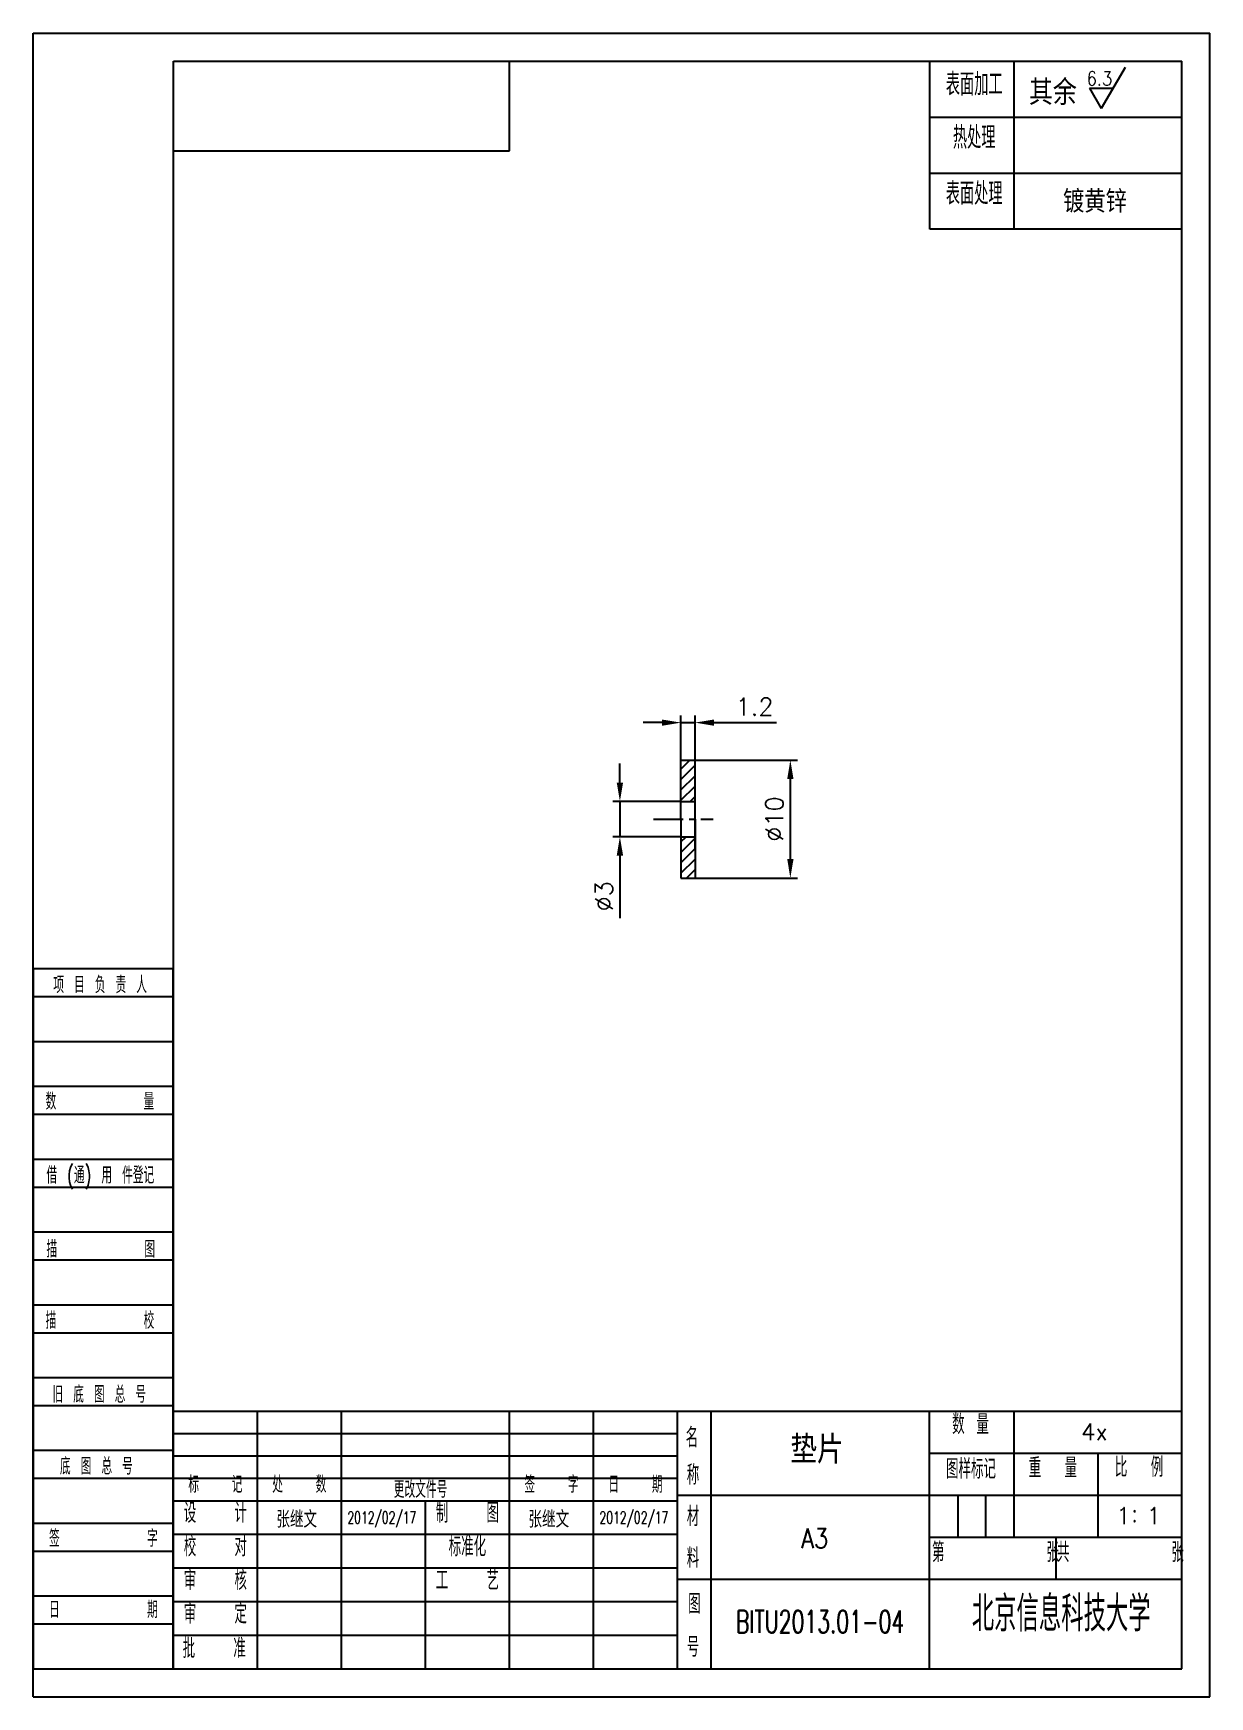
# Model space of a CAD drawing. Extents: x 2854 to 5858, y -1165 to 723.
# Drawn here: x 4503.2 to 4602.9, y -1165.2 to -1024.1 of the extents above; entities that cross this region are included whole.
import ezdxf
from ezdxf.enums import TextEntityAlignment as Align

# ---------------------------------------------------------------- set-up
doc = ezdxf.new("R2010")
doc.units = 0
doc.header["$MEASUREMENT"] = 0
doc.linetypes.add('PF_CENTER', pattern=[2, 1.25, -0.25, 0.25, -0.25])
doc.layers.get('0').update_dxf_attribs({"linetype": 'CONTINUOUS'})
doc.layers.get('DEFPOINTS').update_dxf_attribs({"linetype": 'CONTINUOUS'})
for name, color, linetype in [('SMPEN_CENTER', 4, 'PF_CENTER'), ('SMPEN_DIM', 3, 'CONTINUOUS'), ('SMPEN_HATCH', 6, 'CONTINUOUS'), ('SMPEN_TEXT', 6, 'CONTINUOUS'), ('SMPEN_THICK', 7, 'CONTINUOUS')]:
    doc.layers.add(name, color=color, linetype=linetype)
doc.styles.get("Standard").update_dxf_attribs({"font": 'txt.shx', "bigfont": 'hshztxt.shx'})
doc.styles.add('STYLE1', font='complex.shx', dxfattribs={"bigfont": 'hzdx.shx'})
doc.dimstyles.new('STANDARD$0', dxfattribs={"dimtxt": 3, "dimasz": 3, "dimexe": 0.18, "dimexo": 0.5, "dimgap": 1, "dimtad": 1, "dimtoh": 1, "dimdec": 1, "dimzin": 0, "dimdsep": 46, "dimtxsty": 'Standard', "dimcen": 0, "dimadec": 1, "dimazin": 0, "dimtfac": 1, "dimtdec": 1, "dimtofl": 0, "dimtmove": 0, "dimatfit": 3, "dimfxl": 0, "dimtolj": 1, "dimtzin": 0, "dimarcsym": 0})

# ---------------------------------------------------------------- blocks, each defined once
blk = doc.blocks.new('*D311')
at = {"layer": 'DEFPOINTS', "color": 0, "ltscale": 10}
for p in [(4558.06, -1089.22), (4552.89, -1092.22), (4558.06, -1092.22)]:
    blk.add_point(p, dxfattribs=at)
at = {"layer": 'SMPEN_DIM', "color": 0, "lineweight": -2, "ltscale": 10}
for p, q in [((4552.89, -1087.62), (4552.89, -1086.02)), ((4558.06, -1089.22), (4552.29, -1089.22)), ((4552.89, -1089.22), (4552.89, -1092.22)), ((4558.06, -1092.22), (4552.29, -1092.22)), ((4552.89, -1093.82), (4552.89, -1099.12))]:
    blk.add_line(p, q, dxfattribs=at)
at = {"layer": 'SMPEN_DIM', "color": 0, "ltscale": 10}
for points in [[(4552.62, -1087.62), (4553.16, -1087.62), (4552.89, -1089.22)], [(4552.62, -1093.82), (4553.16, -1093.82), (4552.89, -1092.22)]]:
    blk.add_solid(points, dxfattribs=at)
at = {"layer": 'SMPEN_DIM', "color": 0, "ltscale": 10, "insert": (4551.54, -1097.27), "char_height": 1.5, "attachment_point": 5, "rotation": 90}
blk.add_mtext('\\A1;%%C3', dxfattribs=at)
blk = doc.blocks.new('*D310')
at = {"layer": 'DEFPOINTS', "color": 0, "ltscale": 10}
for p in [(4559.26, -1085.72), (4559.26, -1095.72), (4567.34, -1095.72)]:
    blk.add_point(p, dxfattribs=at)
at = {"layer": 'SMPEN_DIM', "color": 0, "lineweight": -2, "ltscale": 10}
for p, q in [((4559.26, -1085.72), (4567.94, -1085.72)), ((4567.34, -1087.32), (4567.34, -1094.12)), ((4559.26, -1095.72), (4567.94, -1095.72))]:
    blk.add_line(p, q, dxfattribs=at)
at = {"layer": 'SMPEN_DIM', "color": 0, "ltscale": 10}
for points in [[(4567.08, -1087.32), (4567.61, -1087.32), (4567.34, -1085.72)], [(4567.08, -1094.12), (4567.61, -1094.12), (4567.34, -1095.72)]]:
    blk.add_solid(points, dxfattribs=at)
at = {"layer": 'SMPEN_DIM', "color": 0, "ltscale": 10, "insert": (4565.99, -1090.72), "char_height": 1.5, "attachment_point": 5, "rotation": 90}
blk.add_mtext('\\A1;%%c10', dxfattribs=at)
blk = doc.blocks.new('ADDBOX')
for p, q in [((0, 125), (0, 0)), ((0, 125), (25, 125)), ((25, 0), (25, 125))]:
    blk.add_line(p, q)
at = {"color": 1}
for p, q in [((0, 120), (25, 120)), ((0, 99), (25, 99)), ((0, 86), (25, 86)), ((0, 73), (25, 73)), ((0, 60), (25, 60)), ((0, 47), (25, 47)), ((0, 21), (25, 21)), ((0, 8), (25, 8))]:
    blk.add_line(p, q, dxfattribs=at)
for points in [[(0, 112), (25, 112)], [(0, 34), (25, 34)]]:
    blk.add_lwpolyline(points, dxfattribs=at)
for points in [[(0, 104), (25, 104)], [(0, 91), (25, 91)], [(0, 78), (25, 78)], [(0, 65), (25, 65)], [(0, 52), (25, 52)], [(0, 39), (25, 39)], [(0, 26), (25, 26)], [(0, 13), (25, 13)], [(0, 0), (25, 0)]]:
    blk.add_lwpolyline(points)
at = {"color": 1, "width": 0.67}
for s, p in [('项 目 负 责 人', (3.58, 120.61)), ('数        量', (2.2, 99.8)), ('借 (通) 用 件登记', (2.35, 86.62)), ('描        图', (2.35, 73.41)), ('描        校', (2.2, 60.68)), ('旧 底 图 总 号', (3.43, 47.48)), (' 底 图 总 号', (2.97, 34.66)), ('签        字', (2.82, 21.77)), ('日        期', (2.82, 9.04))]:
    blk.add_text(s, height=3, dxfattribs=at).set_placement(p)
at = {"color": 1, "ltscale": 20, "width": 0.67}
blk.add_attdef('PRJMANAGER', text='', height=3.5, dxfattribs=at).set_placement((1.5, 113), align=Align.BOTTOM_LEFT)
at = {"color": 1, "width": 0.67}
for tag, p in [('NUM', (1.5, 92)), ('DRAFTER', (1.5, 66)), ('DVERI', (1.5, 53)), ('OLDDRAWNO', (1.5, 40)), ('DRAWNO', (1.5, 27)), ('SIGNER', (1.5, 14)), ('DATE', (1.5, 1))]:
    blk.add_attdef(tag, text='', height=3.5, dxfattribs=at).set_placement(p, align=Align.BOTTOM_LEFT)
blk = doc.blocks.new('*D309')
at = {"layer": 'DEFPOINTS', "color": 0, "ltscale": 10}
for p in [(4559.26, -1082.54), (4558.06, -1085.72), (4559.26, -1085.72)]:
    blk.add_point(p, dxfattribs=at)
at = {"layer": 'SMPEN_DIM', "color": 0, "lineweight": -2, "ltscale": 10}
for p, q in [((4558.06, -1085.72), (4558.06, -1081.94)), ((4559.26, -1085.72), (4559.26, -1081.94)), ((4556.46, -1082.54), (4554.86, -1082.54)), ((4558.06, -1082.54), (4559.26, -1082.54)), ((4560.86, -1082.54), (4566.16, -1082.54))]:
    blk.add_line(p, q, dxfattribs=at)
at = {"layer": 'SMPEN_DIM', "color": 0, "ltscale": 10}
for points in [[(4556.46, -1082.28), (4556.46, -1082.81), (4558.06, -1082.54)], [(4560.86, -1082.28), (4560.86, -1082.81), (4559.26, -1082.54)]]:
    blk.add_solid(points, dxfattribs=at)
at = {"layer": 'SMPEN_DIM', "color": 0, "ltscale": 10, "insert": (4564.31, -1081.19), "char_height": 1.5, "attachment_point": 5}
blk.add_mtext('\\A1;1.2', dxfattribs=at)
blk = doc.blocks.new('ADDBOX3')
at = {"layer": 'SMPEN_THICK', "ltscale": 8}
for p, q in [((-45, -30), (-45, 0)), ((-30, 0), (-30, -30)), ((-45, -10), (0, -10)), ((-45, -20), (0, -20)), ((0, -30), (-45, -30))]:
    blk.add_line(p, q, dxfattribs=at)
at = {"layer": 'SMPEN_TEXT', "ltscale": 8, "width": 0.667}
for s, p in [('表面加工', (-37.05, -7.32)), ('热处理', (-37.05, -16.82)), ('表面处理', (-37.05, -26.82))]:
    blk.add_text(s, height=4, dxfattribs=at).set_placement(p, align=Align.BOTTOM_CENTER)
at = {"layer": 'SMPEN_TEXT', "ltscale": 8}
for tag, p in [('HEATTREATMENT', (-15.54, -17.14)), ('SURFACETREATMENT', (-13.33, -26.97))]:
    blk.add_attdef(tag, text='', height=3.5, dxfattribs=at).set_placement(p, align=Align.BOTTOM_CENTER)

msp = doc.modelspace()

# ---------------------------------------------------------------- hatches: boundary and pattern name
at = {"layer": 'SMPEN_HATCH'}
h = msp.add_hatch(dxfattribs=at)
h.set_pattern_fill('ANSI31', color=256, scale=5, style=0)
h.set_pattern_definition([(45, (2182.9426, -1965.17834), (-0.44194174, 0.44194174), [])])
h.paths.add_polyline_path([(4559.26, -1085.72), (4558.06, -1085.72), (4558.06, -1089.22), (4559.26, -1089.22), (4559.26, -1088.12)])
h.paths.add_polyline_path([(4559.26, -1092.22), (4558.06, -1092.22), (4558.06, -1095.72), (4559.26, -1095.72)])

# ---------------------------------------------------------------- linework, layer by layer
at = {"linetype": 'Continuous'}
for p, q in [((4515.03, -1162.78), (4515.03, -1026.45)), ((4600.53, -1162.78), (4600.53, -1026.45))]:
    msp.add_line(p, q, dxfattribs=at)
for p, q in [((4515.03, -1026.45), (4600.53, -1026.45)), ((4558.06, -1085.72), (4559.26, -1085.72)), ((4558.06, -1085.72), (4559.26, -1085.72)), ((4558.06, -1095.72), (4559.26, -1095.72)), ((4558.06, -1095.72), (4559.26, -1095.72)), ((4515.03, -1162.78), (4600.53, -1162.78))]:
    msp.add_line(p, q)
at = {"ltscale": 2}
for p, q in [((4558.06, -1090.72), (4558.06, -1085.72)), ((4559.26, -1090.72), (4559.26, -1085.72)), ((4559.26, -1090.72), (4559.26, -1085.72)), ((4558.06, -1090.72), (4558.06, -1095.72)), ((4559.26, -1090.72), (4559.26, -1095.72)), ((4559.26, -1090.72), (4559.26, -1095.72))]:
    msp.add_line(p, q, dxfattribs=at)
at = {"ltscale": 4}
for p, q in [((4558.06, -1089.22), (4559.26, -1089.22)), ((4558.06, -1092.22), (4559.26, -1092.22))]:
    msp.add_line(p, q, dxfattribs=at)
at = {"color": 7}
for p, q in [((4515.03, -1140.93), (4600.53, -1140.93)), ((4515.03, -1140.93), (4600.53, -1140.93)), ((4515.03, -1162.78), (4515.03, -1140.93)), ((4557.78, -1162.78), (4557.78, -1140.93)), ((4579.15, -1162.78), (4579.15, -1140.93)), ((4557.78, -1148.05), (4600.53, -1148.05)), ((4515.03, -1148.53), (4557.78, -1148.53)), ((4557.78, -1155.18), (4600.53, -1155.18))]:
    msp.add_line(p, q, dxfattribs=at)
at = {"color": 6}
for p, q in [((4522.15, -1162.78), (4522.15, -1140.93)), ((4529.28, -1162.78), (4529.28, -1140.93)), ((4543.53, -1162.78), (4543.53, -1140.93)), ((4550.65, -1162.78), (4550.65, -1140.93)), ((4560.63, -1162.78), (4560.63, -1140.93)), ((4586.28, -1140.93), (4586.28, -1151.62)), ((4515.03, -1142.83), (4557.78, -1142.83)), ((4515.03, -1144.73), (4557.78, -1144.73)), ((4593.4, -1144.49), (4593.4, -1151.62)), ((4515.03, -1146.63), (4557.78, -1146.63)), ((4581.53, -1148.05), (4581.53, -1151.62)), ((4583.9, -1148.05), (4583.9, -1151.62)), ((4536.4, -1162.78), (4536.4, -1148.53)), ((4515.03, -1151.38), (4557.78, -1151.38)), ((4589.84, -1151.62), (4589.84, -1155.18)), ((4515.03, -1154.23), (4557.78, -1154.23)), ((4515.03, -1157.08), (4557.78, -1157.08)), ((4515.03, -1159.93), (4557.78, -1159.93))]:
    msp.add_line(p, q, dxfattribs=at)
at = {"layer": 'SMPEN_CENTER', "ltscale": 2}
msp.add_line((4555.75, -1090.72), (4560.81, -1090.72), dxfattribs=at)
at = {"layer": 'SMPEN_DIM'}
for p, q in [((4595.73, -1026.97), (4593.71, -1030.46)), ((4592.71, -1028.74), (4594.71, -1028.74)), ((4592.71, -1028.74), (4593.71, -1030.46))]:
    msp.add_line(p, q, dxfattribs=at)
at = {"layer": 'SMPEN_THICK', "color": 1}
for p, q in [((4503.15, -1024.08), (4602.9, -1024.08)), ((4503.15, -1024.08), (4602.9, -1024.08)), ((4503.15, -1024.08), (4553.03, -1024.08)), ((4503.15, -1024.08), (4553.03, -1024.08)), ((4553.03, -1024.08), (4577.96, -1024.08)), ((4553.03, -1024.08), (4577.96, -1024.08)), ((4503.15, -1165.15), (4602.9, -1165.15)), ((4503.15, -1165.15), (4602.9, -1165.15))]:
    msp.add_line(p, q, dxfattribs=at)
at = {"layer": 'SMPEN_THICK', "color": 1, "linetype": 'Continuous'}
for p, q in [((4503.15, -1165.15), (4503.15, -1024.08)), ((4503.15, -1165.15), (4503.15, -1024.08)), ((4503.15, -1165.15), (4503.15, -1024.08)), ((4503.15, -1165.15), (4503.15, -1024.08)), ((4503.15, -1165.15), (4503.15, -1024.08)), ((4503.15, -1165.15), (4503.15, -1024.08)), ((4503.15, -1165.15), (4503.15, -1024.08)), ((4503.15, -1165.15), (4503.15, -1024.08)), ((4503.15, -1165.15), (4503.15, -1024.08)), ((4503.15, -1165.15), (4503.15, -1024.08)), ((4503.15, -1165.15), (4503.15, -1024.08)), ((4503.15, -1165.15), (4503.15, -1024.08)), ((4503.15, -1165.15), (4503.15, -1024.08)), ((4503.15, -1165.15), (4503.15, -1024.08)), ((4503.15, -1165.15), (4503.15, -1024.08)), ((4503.15, -1165.15), (4503.15, -1024.08)), ((4503.15, -1165.15), (4503.15, -1024.08)), ((4503.15, -1165.15), (4503.15, -1024.08)), ((4503.15, -1165.15), (4503.15, -1024.08)), ((4503.15, -1165.15), (4503.15, -1024.08)), ((4503.15, -1165.15), (4503.15, -1024.08)), ((4503.15, -1165.15), (4503.15, -1024.08)), ((4503.15, -1165.15), (4503.15, -1024.08)), ((4503.15, -1165.15), (4503.15, -1024.08)), ((4503.15, -1165.15), (4503.15, -1024.08)), ((4503.15, -1165.15), (4503.15, -1024.08)), ((4503.15, -1165.15), (4503.15, -1024.08)), ((4503.15, -1165.15), (4503.15, -1024.08)), ((4503.15, -1165.15), (4503.15, -1024.08)), ((4503.15, -1165.15), (4503.15, -1024.08)), ((4602.9, -1165.15), (4602.9, -1024.08)), ((4602.9, -1165.15), (4602.9, -1024.08)), ((4602.9, -1165.15), (4602.9, -1024.08)), ((4602.9, -1165.15), (4602.9, -1024.08)), ((4602.9, -1165.15), (4602.9, -1024.08)), ((4602.9, -1165.15), (4602.9, -1024.08)), ((4602.9, -1165.15), (4602.9, -1024.08)), ((4602.9, -1165.15), (4602.9, -1024.08)), ((4602.9, -1165.15), (4602.9, -1024.08)), ((4602.9, -1165.15), (4602.9, -1024.08)), ((4602.9, -1165.15), (4602.9, -1024.08)), ((4543.53, -1034.05), (4543.53, -1026.45)), ((4515.03, -1034.05), (4543.53, -1034.05))]:
    msp.add_line(p, q, dxfattribs=at)
at = {"layer": 'SMPEN_THICK'}
for p, q in [((4559.26, -1093.32), (4559.26, -1088.12)), ((4559.26, -1093.32), (4559.26, -1088.12)), ((4579.15, -1144.49), (4600.53, -1144.49)), ((4579.15, -1151.62), (4600.53, -1151.62))]:
    msp.add_line(p, q, dxfattribs=at)
at = {"layer": 'SMPEN_THICK', "color": 7, "linetype": 'Continuous'}
msp.add_line((4515.03, -1134.28), (4515.03, -1130.95), dxfattribs=at)

# ---------------------------------------------------------------- block references
at = {"layer": 'SMPEN_THICK', "xscale": 0.4749999999994543, "yscale": 0.4749999999999091, "zscale": 0.475}
for name, p in [('ADDBOX3', (4600.53, -1026.45)), ('ADDBOX', (4503.15, -1162.78))]:
    msp.add_blockref(name, p, dxfattribs=at)

# ---------------------------------------------------------------- texts
at = {"color": 6, "width": 0.67}
for s, height, p in [('数 量', 1.663, (4582.62, -1143.38)), ('图样标记', 1.663, (4582.66, -1147.17)), ('重  量', 1.663, (4589.6, -1147.07)), ('比  例', 1.663, (4596.91, -1147.02)), ('标   记', 1.425, (4518.59, -1148.29)), ('处   数', 1.425, (4525.71, -1148.29)), ('签   字', 1.425, (4547.09, -1148.29)), ('日   期', 1.425, (4554.21, -1148.29)), ('设   计', 1.663, (4518.59, -1150.9)), ('制   图', 1.663, (4539.96, -1150.9)), ('校   对', 1.663, (4518.59, -1153.75)), ('标准化', 1.663, (4539.96, -1153.75)), ('第        张', 1.663, (4584.73, -1154.23)), ('共        张', 1.663, (4595.33, -1154.23)), ('审   核', 1.663, (4518.59, -1156.6)), ('工   艺', 1.663, (4539.96, -1156.6)), ('审   定', 1.663, (4518.59, -1159.45)), ('批   准', 1.663, (4518.49, -1162.38))]:
    msp.add_text(s, height=height, dxfattribs=at).set_placement(p, align=Align.BOTTOM_CENTER)
at = {"color": 6}
for s, height, width, p in [('名', 1.66, 0.67, (4558.47, -1144.01)), ('称', 1.66, 0.67, (4558.56, -1147.17)), ('更改文件号', 1.425, 0.67, (4533.72, -1148.29)), ('材', 1.66, 0.667, (4558.56, -1150.69)), ('料', 1.66, 0.67, (4558.56, -1154.22)), ('图', 1.66, 0.67, (4558.68, -1158.11)), ('号', 1.66, 0.67, (4558.56, -1161.76))]:
    msp.add_text(s, height=height, dxfattribs=dict(at, width=width)).set_placement(p)
at = {"layer": 'SMPEN_DIM', "style": 'STYLE1'}
for s, height, p in [('其余', 2.138, (4589.6, -1028.97)), ('镀黄锌', 1.9, (4593.17, -1038.24))]:
    msp.add_text(s, height=height, dxfattribs=at).set_placement(p, align=Align.MIDDLE)
at = {"layer": 'SMPEN_DIM', "width": 0.85}
msp.add_text('6.3', height=1.188, dxfattribs=at).set_placement((4593.55, -1027.91), align=Align.MIDDLE)
at = {"layer": 'SMPEN_DIM', "ltscale": 8}
for s, p in [('4x', (4593.13, -1142.68)), ('1：1', (4596.87, -1149.81))]:
    msp.add_text(s, height=1.425, dxfattribs=at).set_placement(p, align=Align.MIDDLE)
for s, height, width, p in [('张继文', 1.425, 0.85, (4525.49, -1150.03)), ('2012/02/17', 1, 0.6667, (4532.71, -1150.03)), ('张继文', 1.425, 0.85, (4546.86, -1150.03)), ('2012/02/17', 1, 0.6667, (4554.08, -1150.03)), ('A3', 1.663, 0.85, (4569.41, -1151.71)), ('BITU2013.01-04', 1.9, 0.6667, (4569.86, -1158.79))]:
    msp.add_text(s, height=height, dxfattribs=dict(at, width=width)).set_placement(p, align=Align.MIDDLE)
at = {"layer": 'SMPEN_HATCH'}
msp.add_text('垫片', height=2.375, dxfattribs=at).set_placement((4569.6, -1144.07), align=Align.MIDDLE)
at = {"layer": 'SMPEN_TEXT', "width": 0.667}
msp.add_text('北京信息科技大学', height=2.993, dxfattribs=at).set_placement((4590.31, -1160.51), align=Align.BOTTOM_CENTER)

# ---------------------------------------------------------------- dimensions: what is measured, and where the dimension line sits
at = {"layer": 'SMPEN_DIM'}
dim = msp.add_linear_dim(base=(4559.26, -1082.54), p1=(4558.06, -1085.72), p2=(4559.26, -1085.72), dimstyle='STANDARD$0', override={"dimtxt": 1.5, "dimasz": 1.6, "dimexe": 0.6, "dimexo": 0, "dimgap": 0.6, "dimtad": 1, "dimtih": 0, "dimtoh": 0, "dimzin": 8, "dimcen": 2.5, "dimtofl": 1}, dxfattribs=at)
dim.commit()
dim.dimension.update_dxf_attribs({"geometry": '*D309', "text_midpoint": (4564.31, -1081.19)})
for base, p1, p2, text, override, picture, middle in [((4552.89, -1092.22), (4558.06, -1089.22), (4558.06, -1092.22), '%%C<>', {"dimtxt": 1.5, "dimasz": 1.6, "dimexe": 0.6, "dimexo": 0, "dimgap": 0.6, "dimtad": 1, "dimtih": 0, "dimtoh": 0, "dimzin": 8, "dimcen": 2.5, "dimtofl": 1}, '*D311', (4551.54, -1097.27)), ((4567.34, -1095.72), (4559.26, -1085.72), (4559.26, -1095.72), '%%c<>', {"dimtxt": 1.5, "dimasz": 1.6, "dimexe": 0.6, "dimexo": 0, "dimgap": 0.6, "dimtad": 1, "dimtih": 0, "dimzin": 8, "dimcen": 2.5, "dimtofl": 1}, '*D310', (4565.99, -1090.72))]:
    dim = msp.add_linear_dim(base=base, p1=p1, p2=p2, angle=90, text=text, dimstyle='STANDARD$0', override=override, dxfattribs=at)
    dim.commit()
    dim.dimension.update_dxf_attribs({"geometry": picture, "text_midpoint": middle})

doc.saveas('drawing.dxf')
